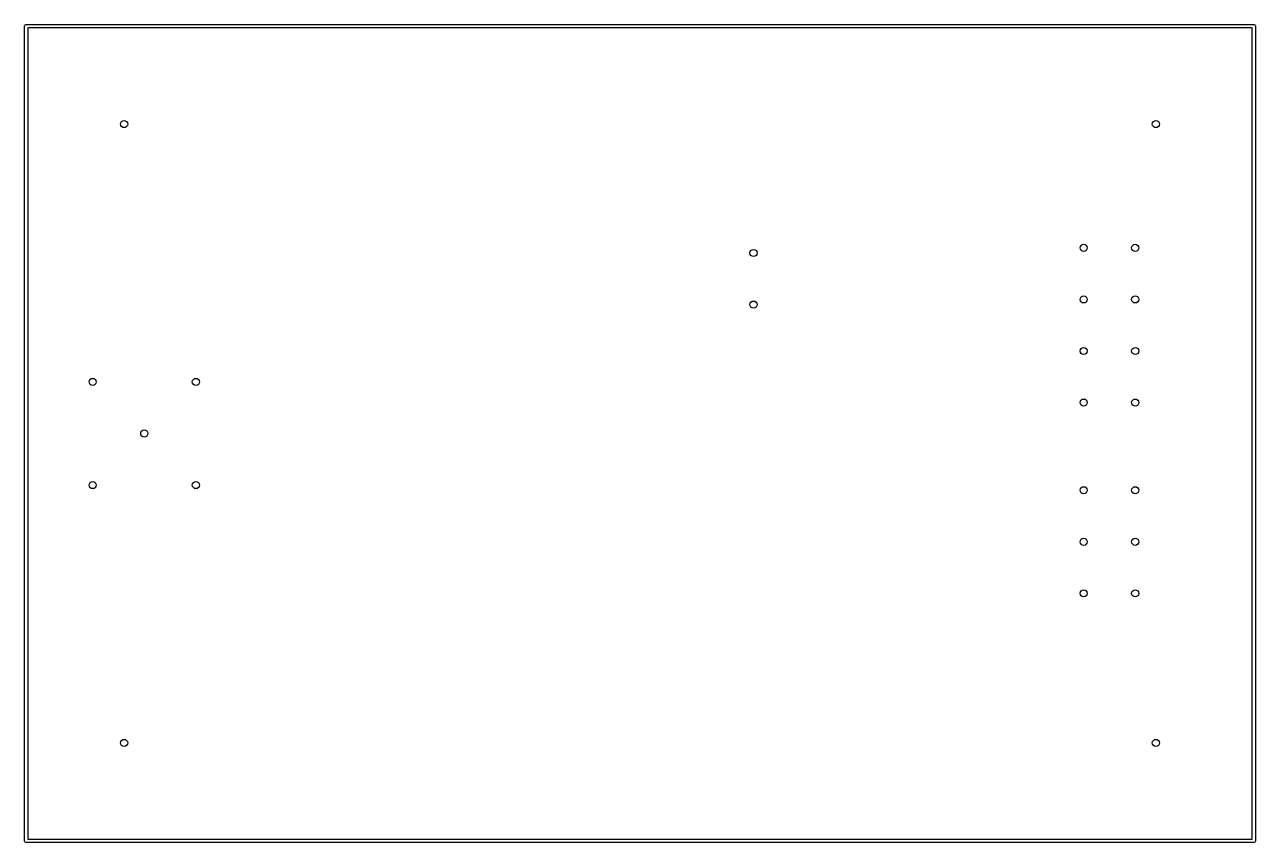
# Model space of a CAD drawing. Extents: x 0.21 to 2.59, y 0.21 to 1.79.
import ezdxf

# ---------------------------------------------------------------- set-up
doc = ezdxf.new("R2010")
doc.units = 0
doc.header["$MEASUREMENT"] = 0
doc.layers.add('BLACK', color=7, linetype='CONTINUOUS')

msp = doc.modelspace()

# ---------------------------------------------------------------- linework, layer by layer
at = {"layer": 'BLACK', "linetype": 'CONTINUOUS'}
for p, q in [((0.207, 1.79), (0.2071, 1.7906)), ((0.207, 0.21), (0.207, 1.79)), ((0.2071, 1.7906), (0.2075, 1.7916)), ((0.2075, 1.7916), (0.2084, 1.7925)), ((0.2084, 1.7925), (0.2094, 1.7929)), ((0.2094, 1.7929), (0.21, 1.793)), ((0.21, 1.793), (2.59, 1.793)), ((2.59, 1.793), (2.5906, 1.7929)), ((2.5906, 1.7929), (2.5916, 1.7925)), ((2.5916, 1.7925), (2.5925, 1.7916)), ((2.5925, 1.7916), (2.5929, 1.7906)), ((2.5929, 1.7906), (2.593, 1.79)), ((2.593, 1.79), (2.593, 0.21)), ((0.213, 1.787), (0.213, 0.213)), ((2.587, 1.787), (0.213, 1.787)), ((2.587, 0.213), (2.587, 1.787)), ((0.2071, 0.2094), (0.207, 0.21)), ((0.2075, 0.2084), (0.2071, 0.2094)), ((0.2084, 0.2075), (0.2075, 0.2084)), ((0.2094, 0.2071), (0.2084, 0.2075)), ((0.21, 0.207), (0.2094, 0.2071)), ((2.59, 0.207), (0.21, 0.207)), ((0.213, 0.213), (2.587, 0.213)), ((2.5906, 0.2071), (2.59, 0.207)), ((2.5916, 0.2075), (2.5906, 0.2071)), ((2.5925, 0.2084), (2.5916, 0.2075)), ((2.5929, 0.2094), (2.5925, 0.2084)), ((2.593, 0.21), (2.5929, 0.2094))]:
    msp.add_line(p, q, dxfattribs=at)
at = {"layer": 'BLACK'}
for centre in [(0.4, 1.6), (2.4, 1.6), (2.26, 1.36), (2.36, 1.36), (1.62, 1.35), (2.26, 1.26), (2.36, 1.26), (1.62, 1.25), (2.26, 1.16), (2.36, 1.16), (0.339, 1.1), (0.539, 1.1), (2.26, 1.06), (2.36, 1.06), (0.439, 1), (0.339, 0.9), (0.539, 0.9), (2.26, 0.89), (2.36, 0.89), (2.26, 0.79), (2.36, 0.79), (2.26, 0.69), (2.36, 0.69), (0.4, 0.4), (2.4, 0.4)]:
    msp.add_circle(centre, 0.00689, dxfattribs=at)

doc.saveas('drawing.dxf')
